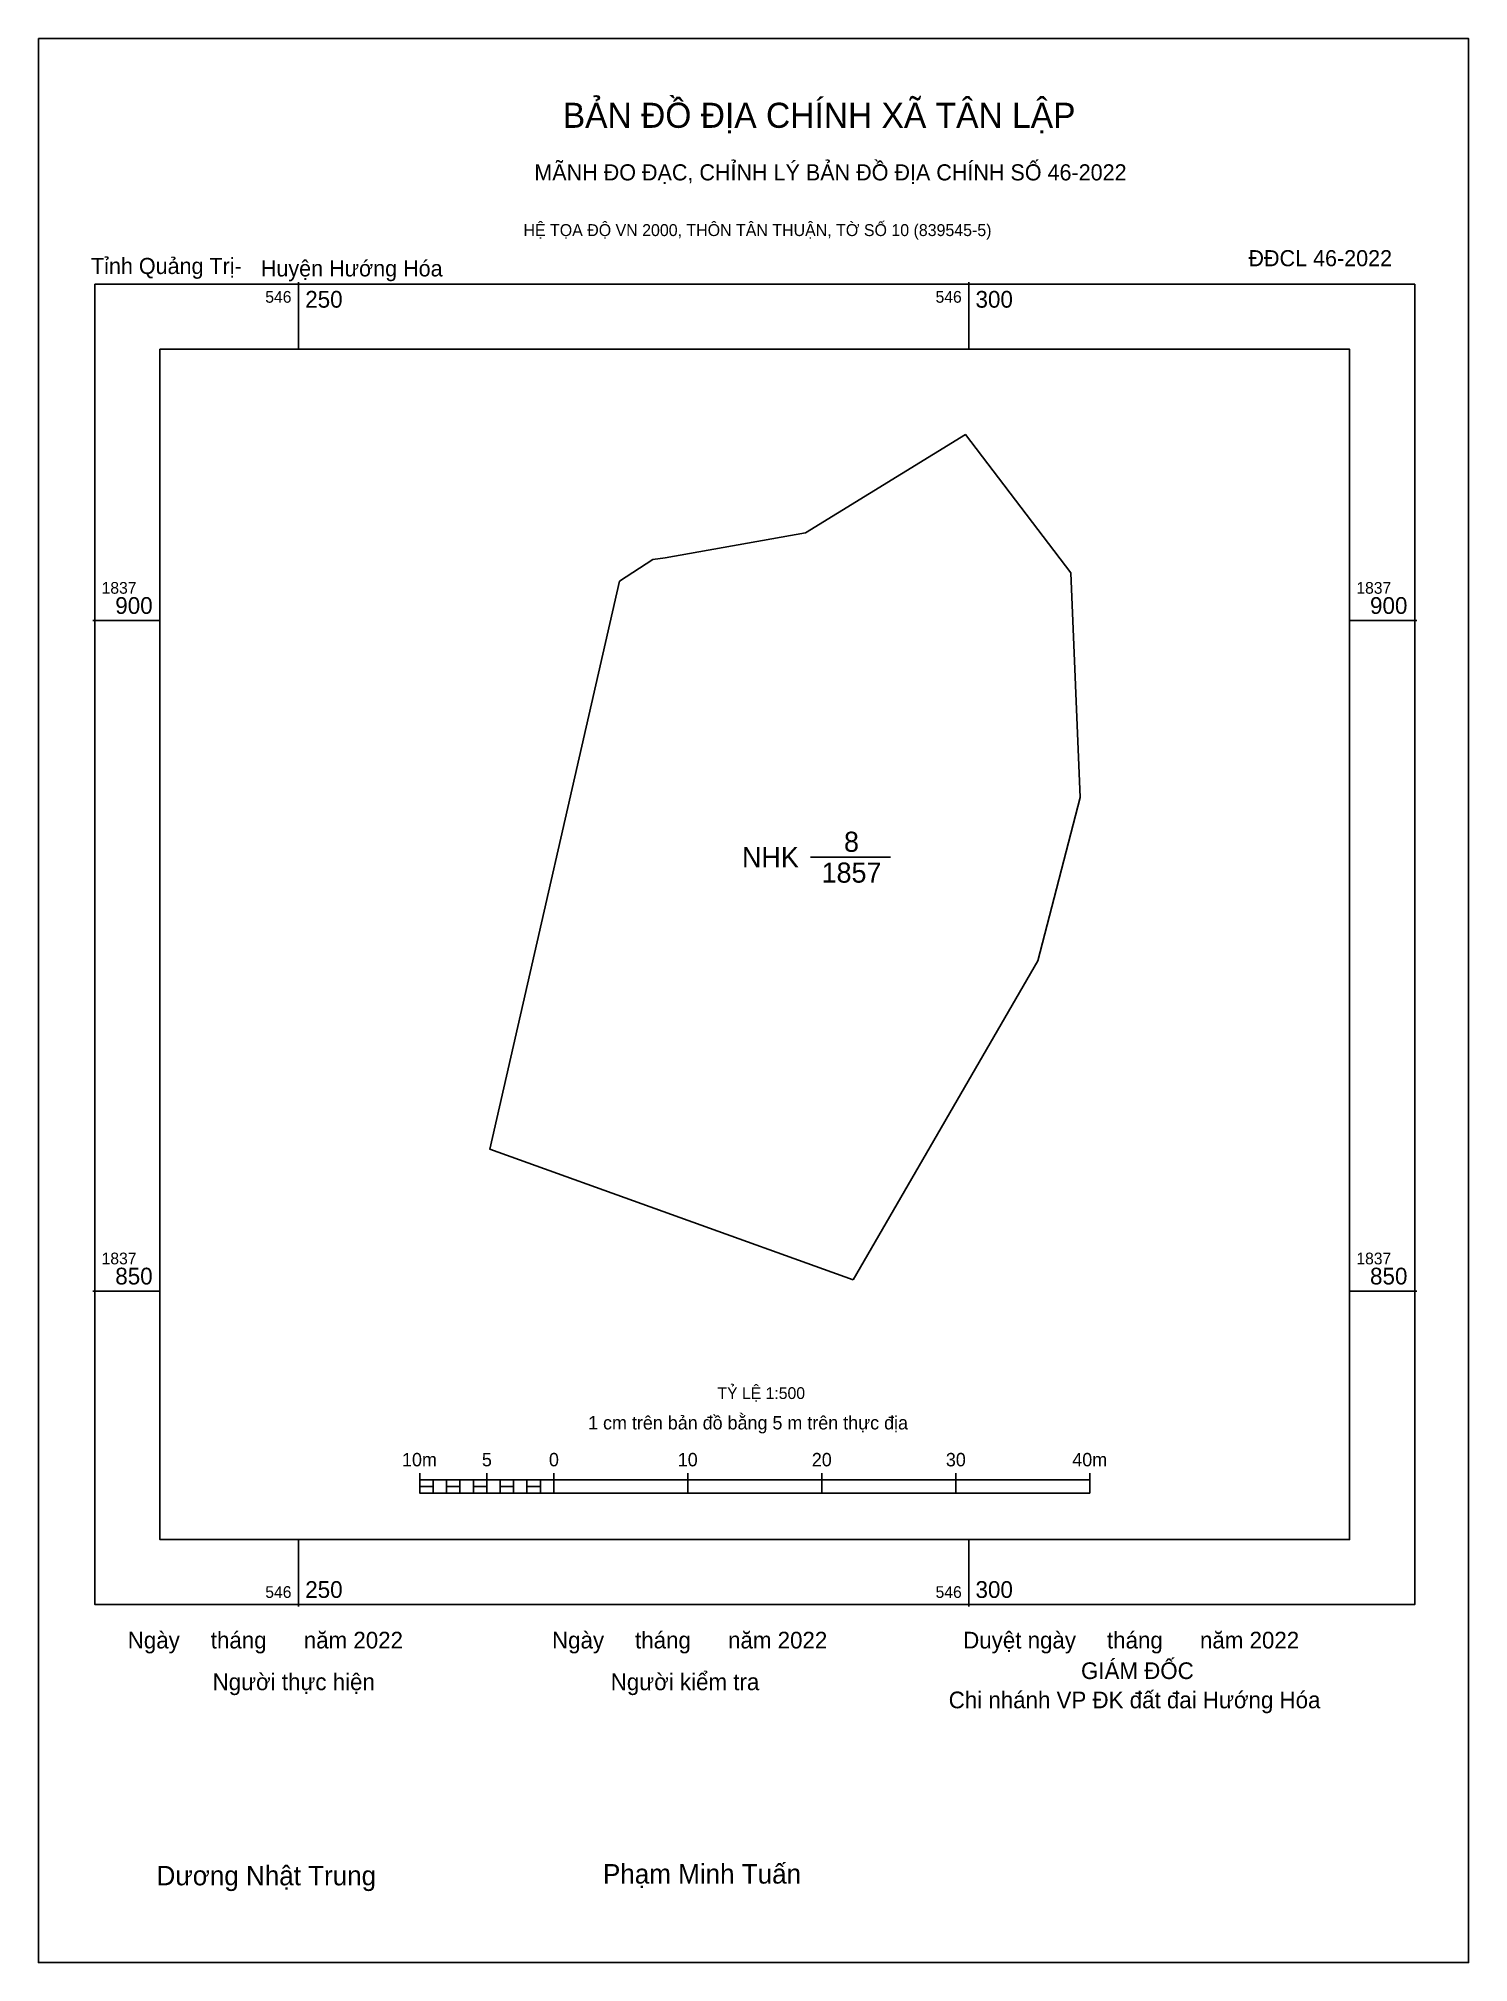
# Model space of a CAD drawing. Extents: x 546231 to 546337, y 1837800 to 1837943.
import ezdxf

# ---------------------------------------------------------------- set-up
doc = ezdxf.new("R2010")
doc.units = 0
for name, color, linetype in [('Level 10', 7, 'Continuous'), ('Level 13', 7, 'Continuous'), ('Level 15', 7, 'Continuous'), ('Level 27', 7, 'Continuous'), ('Level 6', 7, 'Continuous'), ('Level 62', 7, 'Continuous'), ('Level 63', 7, 'Continuous'), ('Level 9', 7, 'Continuous')]:
    doc.layers.add(name, color=color, linetype=linetype)

msp = doc.modelspace()

# ---------------------------------------------------------------- linework, layer by layer
at = {"layer": 'Level 10'}
msp.add_line((546288.2, 1837882.36), (546294.17, 1837882.36), dxfattribs=at)
msp.add_lwpolyline([(546291.38, 1837850.85), (546264.27, 1837860.6), (546273.95, 1837902.93), (546276.43, 1837904.55), (546277.35, 1837904.69), (546287.82, 1837906.54), (546299.75, 1837913.87), (546307.61, 1837903.56), (546308.3, 1837886.81), (546305.16, 1837874.64)], close=True, dxfattribs=at)
at = {"layer": 'Level 15'}
msp.add_lwpolyline([(546230.6, 1837943.4), (546337.28, 1837943.4), (546337.28, 1837799.94), (546230.6, 1837799.94)], close=True, dxfattribs=at)
at = {"layer": 'Level 27'}
for p, q in [((546264.27, 1837860.6), (546264.27, 1837860.6)), ((546291.38, 1837850.85), (546291.38, 1837850.84))]:
    msp.add_line(p, q, dxfattribs=at)
at = {"layer": 'Level 62'}
msp.add_lwpolyline([(546239.66, 1837920.23), (546328.41, 1837920.23), (546328.41, 1837831.48), (546239.66, 1837831.48)], close=True, dxfattribs=at)
at = {"layer": 'Level 63'}
for p, q in [((546250, 1837925.23), (546250, 1837920.23)), ((546300, 1837925.23), (546300, 1837920.23)), ((546234.66, 1837900), (546239.66, 1837900)), ((546328.41, 1837900), (546333.41, 1837900)), ((546234.66, 1837850), (546239.66, 1837850)), ((546328.41, 1837850), (546333.41, 1837850)), ((546259.04, 1837836.44), (546259.04, 1837834.94)), ((546259.04, 1837835.94), (546309.04, 1837835.94)), ((546260.04, 1837835.94), (546260.04, 1837834.94)), ((546261.04, 1837835.94), (546261.04, 1837834.94)), ((546262.04, 1837835.94), (546262.04, 1837834.94)), ((546263.04, 1837835.94), (546263.04, 1837834.94)), ((546264.04, 1837836.44), (546264.04, 1837834.94)), ((546264.04, 1837835.94), (546264.04, 1837834.94)), ((546265.04, 1837835.94), (546265.04, 1837834.94)), ((546266.04, 1837835.94), (546266.04, 1837834.94)), ((546267.04, 1837835.94), (546267.04, 1837834.94)), ((546268.04, 1837835.94), (546268.04, 1837834.94)), ((546269.04, 1837836.44), (546269.04, 1837834.94)), ((546269.04, 1837835.94), (546269.04, 1837834.94)), ((546279.04, 1837836.44), (546279.04, 1837834.94)), ((546289.04, 1837836.44), (546289.04, 1837834.94)), ((546299.04, 1837836.44), (546299.04, 1837834.94)), ((546309.04, 1837836.44), (546309.04, 1837834.94)), ((546259.04, 1837834.94), (546309.04, 1837834.94)), ((546250, 1837831.48), (546250, 1837826.48)), ((546300, 1837831.48), (546300, 1837826.48))]:
    msp.add_line(p, q, dxfattribs=at)
for points in [[(546234.81, 1837925.08), (546333.26, 1837925.08), (546333.26, 1837826.63), (546234.81, 1837826.63)], [(546259.04, 1837835.44), (546260.04, 1837835.44), (546260.04, 1837834.94), (546259.04, 1837834.94)], [(546259.04, 1837835.44), (546260.04, 1837835.44), (546260.04, 1837834.94), (546259.04, 1837834.94)], [(546261.04, 1837835.44), (546262.04, 1837835.44), (546262.04, 1837834.94), (546261.04, 1837834.94)], [(546263.04, 1837835.44), (546264.04, 1837835.44), (546264.04, 1837834.94), (546263.04, 1837834.94)], [(546265.04, 1837835.44), (546266.04, 1837835.44), (546266.04, 1837834.94), (546265.04, 1837834.94)], [(546267.04, 1837835.44), (546268.04, 1837835.44), (546268.04, 1837834.94), (546267.04, 1837834.94)]]:
    msp.add_lwpolyline(points, close=True, dxfattribs=at)

# ---------------------------------------------------------------- texts
at = {"layer": 'Level 13'}
for s, p in [('8', (546290.69, 1837882.76)), ('NHK', (546283.08, 1837881.61)), ('1857', (546289.02, 1837880.46))]:
    msp.add_text(s, height=1.5, dxfattribs=at).set_placement(p)
at = {"layer": 'Level 6'}
msp.add_text('TỶ LỆ 1:500', height=0.879, dxfattribs=at).set_placement((546281.25, 1837841.96))
at = {"layer": 'Level 63'}
for s, height, p in [('BẢN ĐỒ ĐỊA CHÍNH XÃ TÂN LẬP', 1.8718, (546269.71, 1837936.74)), ('MÃNH ĐO ĐẠC, CHỈNH LÝ BẢN ĐỒ ĐỊA CHÍNH SỐ 46-2022', 1.2011, (546267.59, 1837932.82)), ('HỆ TỌA ĐỘ VN 2000, THÔN TÂN THUẬN, TỜ SỐ 10 (839545-5)', 0.8891, (546266.78, 1837928.67)), ('546', 0.875, (546247.52, 1837923.7)), ('250', 1.25, (546250.5, 1837923.33)), ('546', 0.875, (546297.52, 1837923.7)), ('300', 1.25, (546300.5, 1837923.33)), ('1837', 0.875, (546235.31, 1837902)), ('1837', 0.875, (546328.91, 1837902)), ('900', 1.25, (546236.33, 1837900.5)), ('900', 1.25, (546329.93, 1837900.5)), ('1837', 0.875, (546235.31, 1837852)), ('1837', 0.875, (546328.91, 1837852)), ('850', 1.25, (546236.33, 1837850.5)), ('850', 1.25, (546329.93, 1837850.5)), ('1 cm trên bản đồ bằng 5 m trên thực địa', 1, (546271.6, 1837839.69)), ('10m', 1, (546257.72, 1837836.94)), ('5', 1, (546263.68, 1837836.94)), ('0', 1, (546268.68, 1837836.94)), ('10', 1, (546278.29, 1837836.94)), ('20', 1, (546288.29, 1837836.94)), ('30', 1, (546298.29, 1837836.94)), ('40m', 1, (546307.72, 1837836.94)), ('546', 0.875, (546247.52, 1837827.13)), ('250', 1.25, (546250.5, 1837827.13)), ('546', 0.875, (546297.52, 1837827.13)), ('300', 1.25, (546300.5, 1837827.13)), ('Ngày     tháng      năm 2022', 1.2442, (546237.26, 1837823.36)), ('Ngày     tháng      năm 2022', 1.2442, (546268.91, 1837823.36)), ('Duyệt ngày     tháng      năm 2022', 1.2442, (546299.58, 1837823.36)), ('GIÁM ĐỐC', 1.244, (546308.37, 1837821.08)), ('Người thực hiện', 1.2442, (546243.59, 1837820.25)), ('Người kiểm tra', 1.2442, (546273.29, 1837820.25)), ('Chi nhánh VP ĐK đất đai Hướng Hóa', 1.2442, (546298.5, 1837818.9)), ('Dương Nhật Trung', 1.4512, (546239.41, 1837805.7)), ('Phạm Minh Tuấn', 1.4512, (546272.71, 1837805.83))]:
    msp.add_text(s, height=height, dxfattribs=at).set_placement(p)
at = {"layer": 'Level 9'}
for s, p in [('Tỉnh Quảng Trị-', (546234.52, 1837925.84)), ('Huyện Hướng Hóa', (546247.19, 1837925.66)), ('ĐĐCL 46-2022', (546320.86, 1837926.42))]:
    msp.add_text(s, height=1.2011, dxfattribs=at).set_placement(p)

doc.saveas('drawing.dxf')
